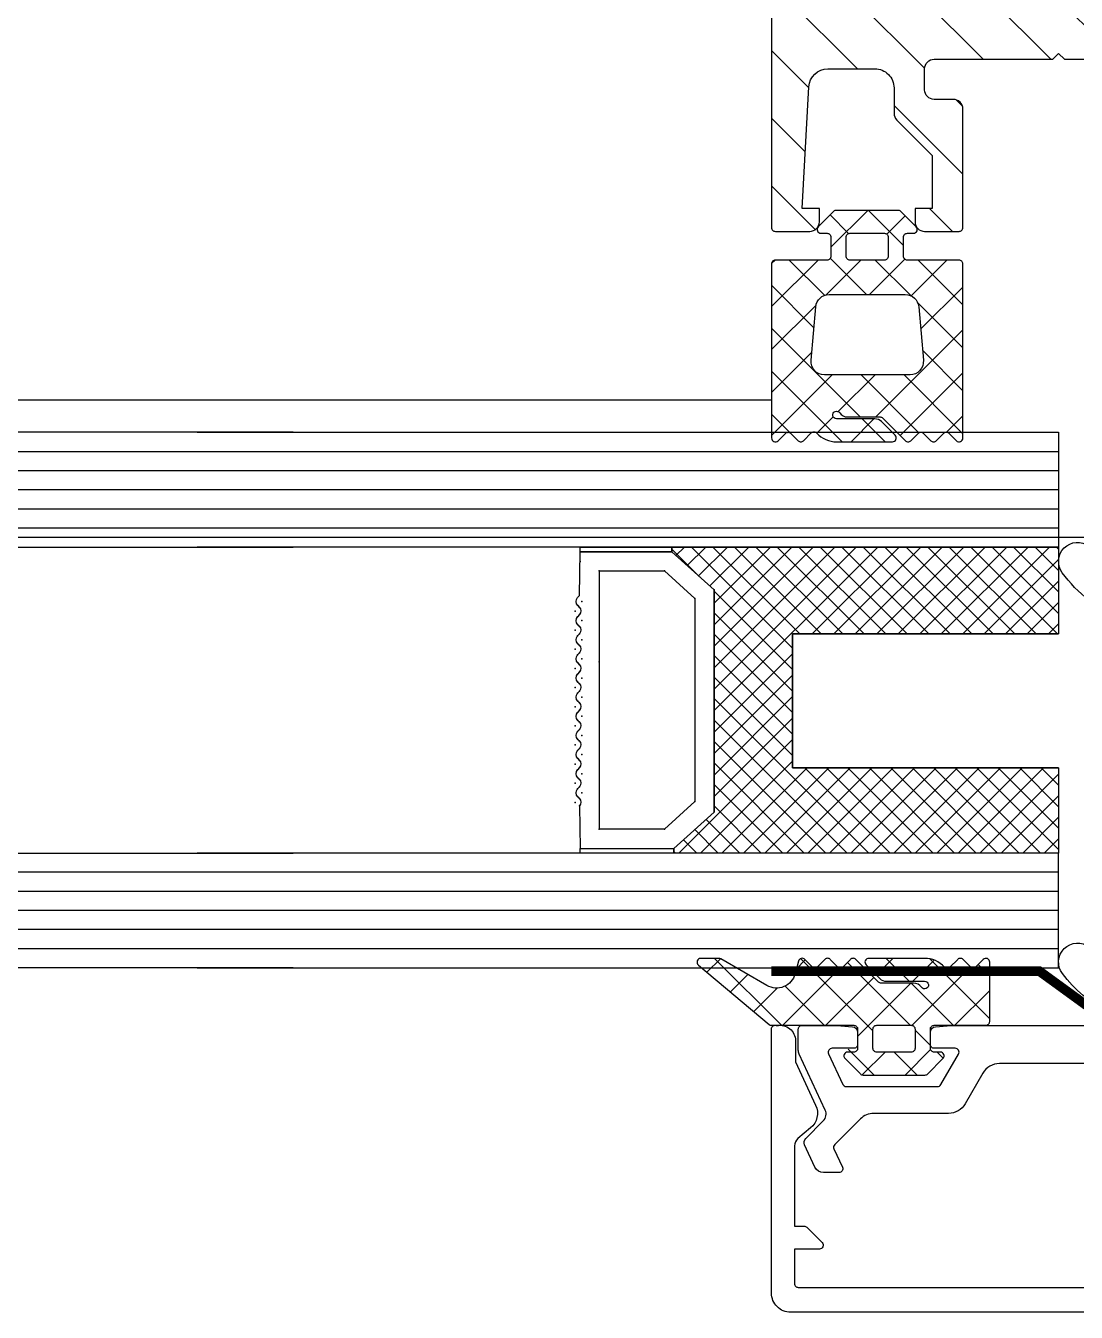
# Model space of a CAD drawing. Header units: inches. Extents: x 21 to 32698, y 13 to 3712.
# Drawn here: x 11317.41 to 11322.89, y 1164.4 to 1171.13 of the extents above; entities that cross this region are included whole.
import ezdxf

# ---------------------------------------------------------------- set-up
doc = ezdxf.new("R2010")
doc.units = ezdxf.units.IN
doc.header["$MEASUREMENT"] = 0
doc.linetypes.add('HIDDEN', pattern=[9.525, 6.35, -3.175])
for name, color, linetype, lineweight in [('Z_MİM_00', 8, 'Continuous', 25), ('Z_MİM_78-köpük', 8, 'Continuous', 25), ('Z_MİM_Aksesuar', 8, 'Continuous', 25), ('Z_MİM_alU-8', 8, 'Continuous', 25), ('Z_MİM_ALUMINIUM', 8, 'Continuous', 25), ('Z_MİM_axis-su yalıtım', 8, 'HIDDEN', 25), ('Z_MİM_fitiller_k', 8, 'Continuous', 25), ('Z_MİM_MYM_CAM', 8, 'Continuous', 25), ('Z_MİM_TR', 8, 'Continuous', 25)]:
    doc.layers.add(name, color=color, linetype=linetype, lineweight=lineweight)

# ---------------------------------------------------------------- blocks, each defined once
blk = doc.blocks.new('klips detay')
at = {"layer": 'Z_MİM_Aksesuar'}
h = blk.add_hatch(dxfattribs=at)
h.set_pattern_fill('ANSI37', color=256, scale=0.25, angle=-90, style=0)
h.set_pattern_definition([(315, (-4779.5639, 8940.09785), (0.56126601, 0.56126601), []), (45, (-4779.5639, 8940.09785), (-0.56126601, 0.56126601), [])])
h.paths.add_polyline_path([(0, -4.456), (0, 0), (-20.104, 0), (-20.104, -0.25), (-18, -2.145), (-18, -13.767), (-20.202, -15.75), (-20.202, -16), (0, -16), (0, -11.456), (-13.838, -11.456), (-13.9, -11.456), (-13.9, -4.456)])
blk.add_line((-25.002, -16), (-20.202, -16))
at = {"linetype": 'Continuous'}
for p in [(-20.587, -1.249), (-19, -2.692), (-19, -13.308), (-19, -13.308), (-18, -13.767), (-18, -13.767), (-25.002, -15.25), (-25.002, -15.25), (-25.002, -16), (-20.202, -16), (-20.202, -16)]:
    blk.add_point(p, dxfattribs=at)
at = {"layer": 'Z_MİM_Aksesuar'}
for p, q in [((-25.024, -2.469), (-25.001, -0.25)), ((-25.001, -0.25), (-20.104, -0.25)), ((-20.104, -0.25), (-18, -2.145)), ((-20.587, -1.249), (-24.013, -1.249)), ((-24.013, -14.751), (-24.013, -1.249)), ((-19, -2.692), (-20.587, -1.249)), ((-18, -2.145), (-18, -13.767)), ((-18, -13.767), (-18, -2.145)), ((-25.024, -3.469), (-25.128, -3.359)), ((-25.123, -2.939), (-25.048, -2.865)), ((-19, -13.308), (-19, -2.692)), ((-25.123, -3.939), (-25.048, -3.865)), ((-25.024, -4.469), (-25.128, -4.359)), ((-25.024, -5.469), (-25.128, -5.359)), ((-25.123, -4.939), (-25.048, -4.865)), ((-25.123, -5.939), (-25.048, -5.865)), ((-25.123, -5.939), (-25.048, -5.865)), ((-25.024, -6.469), (-25.128, -6.359)), ((-25.024, -6.469), (-25.128, -6.359)), ((-25.024, -7.469), (-25.128, -7.359)), ((-25.024, -7.469), (-25.128, -7.359)), ((-25.123, -6.939), (-25.048, -6.865)), ((-25.123, -6.939), (-25.048, -6.865)), ((-25.123, -7.939), (-25.048, -7.865)), ((-25.024, -8.469), (-25.128, -8.359)), ((-25.024, -9.469), (-25.128, -9.359)), ((-25.123, -8.939), (-25.048, -8.865)), ((-25.123, -9.939), (-25.048, -9.865)), ((-25.024, -10.469), (-25.128, -10.359)), ((-25.024, -11.469), (-25.128, -11.359)), ((-25.123, -10.939), (-25.048, -10.865)), ((-25.123, -11.939), (-25.048, -11.865)), ((-25.024, -12.469), (-25.128, -12.359)), ((-25.024, -13.469), (-25.128, -13.359)), ((-25.123, -12.939), (-25.048, -12.865)), ((-20.588, -14.751), (-19, -13.308)), ((-25.024, -13.469), (-25.002, -15.75)), ((-18, -13.767), (-20.202, -15.75)), ((-20.202, -15.75), (-18, -13.767)), ((-24.013, -14.751), (-20.588, -14.751)), ((-25.002, -15.75), (-20.202, -15.75))]:
    blk.add_line(p, q, dxfattribs=at)
for points in [[(0, -4.456), (0, 0), (-20.104, 0), (-20.104, -0.25), (-18, -2.145), (-18, -13.767), (-20.202, -15.75), (-20.202, -16), (0, -16), (0, -11.456), (-13.838, -11.456), (-13.9, -11.456), (-13.9, -4.456), (0, -4.456)], [(0, -4.456), (-13.9, -4.456), (-13.9, -11.456), (0, -11.456)]]:
    blk.add_lwpolyline(points, dxfattribs=at)
for centre, start, end in [((-25.261, -2.653), 314.96385, 37.83131), ((-24.911, -3.152), 134.96385, 223.53987), ((-24.911, -4.152), 134.96385, 223.53987), ((-25.261, -3.653), 314.96385, 37.83131), ((-25.261, -4.653), 314.96385, 37.83131), ((-24.911, -5.152), 134.96385, 223.53987), ((-24.911, -6.152), 134.96385, 223.53987), ((-24.911, -6.152), 134.96385, 223.53987), ((-25.261, -5.653), 314.96385, 37.83131), ((-25.261, -5.653), 314.96385, 37.83131), ((-25.261, -6.653), 314.96385, 37.83131), ((-25.261, -6.653), 314.96385, 37.83131), ((-24.911, -7.152), 134.96385, 223.53987), ((-24.911, -7.152), 134.96385, 223.53987), ((-24.911, -8.152), 134.96385, 223.53987), ((-25.261, -7.653), 314.96385, 37.83131), ((-25.261, -8.653), 314.96385, 37.83131), ((-24.911, -9.152), 134.96385, 223.53987), ((-24.911, -10.152), 134.96385, 223.53987), ((-25.261, -9.653), 314.96385, 37.83131), ((-25.261, -10.653), 314.96385, 37.83131), ((-24.911, -11.152), 134.96385, 223.53987), ((-24.911, -12.152), 134.96385, 223.53987), ((-25.261, -11.653), 314.96385, 37.83131), ((-25.261, -12.653), 314.96385, 37.83131), ((-24.911, -13.152), 134.96385, 223.53987)]:
    blk.add_arc(centre, 0.3, start, end, dxfattribs=at)
for p in [(-24.013, -1.249), (-25.261, -2.653), (-25.261, -2.653), (-25.024, -2.469), (-25.024, -2.469), (-25.128, -3.359), (-25.128, -3.359), (-25.123, -2.939), (-25.123, -2.939), (-25.048, -2.865), (-25.048, -2.865), (-24.911, -3.152), (-24.911, -3.152), (-25.261, -3.653), (-25.261, -3.653), (-25.123, -3.939), (-25.123, -3.939), (-25.048, -3.865), (-25.048, -3.865), (-25.024, -3.469), (-25.024, -3.469), (-25.261, -4.653), (-25.261, -4.653), (-25.128, -4.359), (-25.128, -4.359), (-25.024, -4.469), (-25.024, -4.469), (-24.911, -4.152), (-24.911, -4.152), (-25.128, -5.359), (-25.128, -5.359), (-25.123, -4.939), (-25.123, -4.939), (-25.048, -4.865), (-25.048, -4.865), (-24.911, -5.152), (-24.911, -5.152), (-24.911, -5.152), (-24.911, -5.152), (-25.261, -5.653), (-25.261, -5.653), (-25.261, -5.653), (-25.261, -5.653), (-25.261, -5.653), (-25.261, -5.653), (-25.261, -5.653), (-25.123, -5.939), (-25.123, -5.939), (-25.123, -5.939), (-25.048, -5.865), (-25.048, -5.865), (-25.048, -5.865), (-25.024, -5.469), (-25.024, -5.469), (-25.024, -5.469), (-25.261, -6.653), (-25.261, -6.653), (-25.261, -6.653), (-25.261, -6.653), (-25.261, -6.653), (-25.261, -6.653), (-25.261, -6.653), (-25.128, -6.359), (-25.128, -6.359), (-25.128, -6.359), (-25.024, -6.469), (-25.024, -6.469), (-25.024, -6.469), (-24.911, -6.152), (-24.911, -6.152), (-24.911, -6.152), (-24.911, -6.152), (-24.911, -6.152), (-24.911, -6.152), (-24.911, -6.152), (-25.128, -7.359), (-25.128, -7.359), (-25.128, -7.359), (-25.123, -6.939), (-25.123, -6.939), (-25.123, -6.939), (-25.048, -6.865), (-25.048, -6.865), (-25.048, -6.865), (-24.911, -7.152), (-24.911, -7.152), (-24.911, -7.152), (-24.911, -7.152), (-24.911, -7.152), (-24.911, -7.152), (-24.911, -7.152), (-25.261, -7.653), (-25.261, -7.653), (-25.261, -7.653), (-25.261, -7.653), (-25.123, -7.939), (-25.123, -7.939), (-25.048, -7.865), (-25.048, -7.865), (-25.024, -7.469), (-25.024, -7.469), (-25.024, -7.469), (-25.261, -8.653), (-25.261, -8.653), (-25.261, -8.653), (-25.261, -8.653), (-25.128, -8.359), (-25.128, -8.359), (-25.024, -8.469), (-25.024, -8.469), (-24.911, -8.152), (-24.911, -8.152), (-24.911, -8.152), (-24.911, -8.152), (-25.128, -9.359), (-25.128, -9.359), (-25.123, -8.939), (-25.123, -8.939), (-25.048, -8.865), (-25.048, -8.865), (-24.911, -9.152), (-24.911, -9.152), (-24.911, -9.152), (-24.911, -9.152), (-25.261, -9.653), (-25.261, -9.653), (-25.123, -9.939), (-25.123, -9.939), (-25.048, -9.865), (-25.048, -9.865), (-25.024, -9.469), (-25.024, -9.469), (-24.013, -10), (-25.261, -10.653), (-25.261, -10.653), (-25.261, -10.653), (-25.261, -10.653), (-25.128, -10.359), (-25.128, -10.359), (-25.024, -10.469), (-25.024, -10.469), (-24.911, -10.152), (-24.911, -10.152), (-24.911, -10.152), (-24.911, -10.152), (-25.128, -11.359), (-25.128, -11.359), (-25.123, -10.939), (-25.123, -10.939), (-25.048, -10.865), (-25.048, -10.865), (-24.911, -11.152), (-24.911, -11.152), (-24.911, -11.152), (-24.911, -11.152), (-24.911, -11.152), (-24.911, -11.152), (-24.911, -11.152), (-24.911, -11.152), (-25.261, -11.653), (-25.261, -11.653), (-25.261, -11.653), (-25.261, -11.653), (-25.123, -11.939), (-25.123, -11.939), (-25.048, -11.865), (-25.048, -11.865), (-25.024, -11.469), (-25.024, -11.469), (-25.261, -12.653), (-25.261, -12.653), (-25.261, -12.653), (-25.261, -12.653), (-25.128, -12.359), (-25.128, -12.359), (-25.024, -12.469), (-25.024, -12.469), (-24.911, -12.152), (-24.911, -12.152), (-24.911, -12.152), (-24.911, -12.152), (-24.911, -12.152), (-24.911, -12.152), (-24.911, -12.152), (-24.911, -12.152), (-25.123, -12.939), (-25.123, -12.939), (-25.048, -12.865), (-25.048, -12.865), (-24.911, -13.152), (-24.911, -13.152), (-24.911, -13.152), (-24.911, -13.152), (-24.013, -14.751), (-20.588, -14.751)]:
    blk.add_point(p, dxfattribs=at)
at = {"layer": 'Z_MİM_ALUMINIUM'}
for p, q in [((-20.104, 0), (-25.001, 0)), ((-25.001, 0), (-25.001, -0.25)), ((-20.104, -0.25), (-20.104, 0)), ((-25.001, -0.25), (-20.104, -0.25)), ((-20.202, -15.75), (-25.002, -15.75)), ((-25.002, -15.75), (-25.002, -16)), ((-20.202, -16), (-20.202, -15.75))]:
    blk.add_line(p, q, dxfattribs=at)
blk = doc.blocks.new('D09056')
at = {"layer": 'Z_MİM_78-köpük'}
blk.add_lwpolyline([(6, -9.143, -0.314914), (6.657, -8.204, 0.149332), (9.81, -5.822, 0.850698), (8.418, -4.422, -0.156616), (5.062, -5.5), (5, -5.5), (5, -5.509), (1.8, -5.509), (1.8, -1.16), (0.625, -0.219, 0.351086), (-0.625, -0.219), (-1.8, -1.16), (-1.8, -5.509), (-5, -5.509), (-5.062, -5.5, -0.156616), (-8.418, -4.422, 0.850698), (-9.81, -5.822, 0.149332), (-6.657, -8.204, -0.314914), (-6, -9.143), (-6, -25.073, -0.555494), (-7.442, -25.97, -0.047351), (-8.397, -25.381, 0.866334), (-9.803, -26.775, 0.237484), (-4.371, -29.509), (4.371, -29.509, 0.237484), (9.803, -26.775, 0.866334), (8.397, -25.381, -0.047351), (7.442, -25.97, -0.555494), (6, -25.073)], format="xyb", close=True, dxfattribs=at)
blk = doc.blocks.new('köşe')
at = {"layer": 'Z_MİM_alU-8'}
h = blk.add_hatch(dxfattribs=at)
h.set_pattern_fill('ANSI31', color=256, scale=20, style=0)
h.set_pattern_definition([(45, (-1184.6555, 231.5106), (-1.767767, 1.767767), [])])
h.paths.add_polyline_path([(30, -0.2, 0.414214), (29.8, 0), (-19.8, 0, 0.414214), (-20, -0.2), (-20, -189.8, 0.414214), (-19.8, -190), (-18.001, -190, 0.414214), (-17.501, -189.5), (-17.501, -188.8), (-18.401, -188.8), (-18.053, -182.445, -0.39827), (-17.054, -181.5), (-14.601, -181.5, -0.414214), (-13.601, -182.5), (-13.601, -183.828, 0.198912), (-13.454, -184.182), (-11.601, -186.036), (-11.601, -188.8), (-12.501, -188.8), (-12.501, -189.5, 0.414214), (-12.001, -190), (-10.201, -190, 0.414214), (-10.001, -189.8), (-10.001, -183.6, 0.414214), (-10.501, -183.1), (-11.501, -183.1, -0.414214), (-12.001, -182.6), (-12.001, -181.5, -0.414214), (-11.501, -181), (-9.001, -181), (-5.301, -181), (-5.001, -180.7), (-4.701, -181), (-1.001, -181, -0.414214), (-0.001, -182), (-0.001, -195.7, -0.666667), (-0.001, -196.3, -1), (-0.001, -196.7), (-0.001, -205.8, 0.414214), (0.199, -206), (2.799, -206, 0.414214), (2.999, -205.8), (2.999, -204.7, 0.414214), (2.699, -204.4), (1.999, -204.4), (1.999, -198), (4.499, -198), (5, -197.5), (5.5, -198), (8, -198), (8, -204.4), (7.3, -204.4, 0.414214), (7, -204.7), (7, -205.8, 0.414214), (7.2, -206), (9.8, -206, 0.414214), (10, -205.8), (10, -196.7, -0.666667), (10, -196.1, -1), (10, -195.7), (10, -182, -0.414214), (11, -181), (14.7, -181), (15, -180.7), (15.3, -181), (19, -181), (21.5, -181, -0.414214), (22, -181.5), (22, -182.6, -0.414214), (21.5, -183.1), (20.5, -183.1, 0.414214), (20, -183.6), (20, -189.8, 0.414214), (20.2, -190), (22, -190, 0.414214), (22.5, -189.5), (22.5, -188.8), (21.6, -188.8), (21.6, -186.036), (23.454, -184.182, 0.198912), (23.6, -183.828), (23.6, -182.5, -0.414214), (24.6, -181.5), (27.053, -181.5, -0.39827), (28.052, -182.445), (28.4, -188.8), (27.5, -188.8), (27.5, -189.5, 0.414214), (28, -190), (29.8, -190, 0.414214), (30, -189.8)])
h.paths.add_polyline_path([(28, -5), (28, -177), (5, -177), (-18, -177), (-18, -5)], flags=16)
h.paths.add_polyline_path([(7, -181.5, -0.414214), (8, -182.5), (8, -193.5, -0.414214), (7, -194.5), (5, -194.5), (3, -194.5, -0.414214), (2, -193.5), (2, -182.5, -0.414214), (3, -181.5), (5, -181.5)], flags=16)
h.paths.add_polyline_path([(-1.38, -13.557), (-1.38, -9.879), (-7.315, -9.879), (-7.315, -13.557)], flags=8)
h.paths.add_polyline_path([(14.128, -172.011), (14.128, -168.333), (8.193, -168.333), (8.193, -172.011)], flags=8)
h.paths.add_polyline_path([(17.924, -30.075), (22.01, -30.075), (22.01, -23.48), (17.924, -23.48)], flags=8)
h.paths.add_polyline_path([(-12.941, -86.653), (22.162, -86.653), (22.162, -80.883), (-12.941, -80.883)], flags=8)
h.paths.add_polyline_path([(15.115, -94.988), (17.669, -94.988), (17.669, -90.867), (15.115, -90.867)], flags=8)
h.paths.add_polyline_path([(-8.509, -96.761), (15.718, -96.761), (15.718, -90.991), (-8.509, -90.991)], flags=8)
h.paths.add_polyline_path([(15.916, -90.757), (18.47, -90.757), (18.47, -86.636), (15.916, -86.636)], flags=8)
h.paths.add_polyline_path([(-7.869, -81.996), (16.502, -81.996), (16.502, -73.754), (-7.869, -73.754)], flags=8)
h.paths.add_polyline_path([(-10.093, -92.061), (16.311, -92.061), (16.311, -86.291), (-10.093, -86.291)], flags=8)
at = {"layer": 'Z_MİM_fitiller_k'}
h = blk.add_hatch(dxfattribs=at)
h.set_pattern_fill('ANSI37', color=256, scale=0.5)
h.set_pattern_definition([(45, (4.9996, -71.5), (-1.122532, 1.122532), []), (135, (4.9996, -71.5), (-1.122532, -1.122532), [])])
h.paths.add_polyline_path([(27.1, -191.5, -0.414214), (26.9, -191.3), (26.9, -190.3, -0.414214), (27.1, -190.1), (27.417, -190.1, 0.668179), (27.558, -189.759), (26.758, -188.959, 0.198912), (26.617, -188.9), (23.382, -188.9, 0.198912), (23.241, -188.959), (22.441, -189.759, 1.274187), (22.775, -190.143, -0.627364), (23.1, -190.3), (23.1, -191.3, -0.414214), (22.9, -191.5), (20.2, -191.5, 0.414214), (20, -191.7), (20, -200.8, 0.668179), (20.341, -200.941), (20.724, -200.559, -0.414214), (21.007, -200.559), (21.39, -200.941, 0.414214), (21.672, -200.941), (22.055, -200.559, -0.414214), (22.338, -200.559), (22.721, -200.941, 0.414214), (23.004, -200.941), (24.245, -199.7), (26.025, -199.7, 0.245393), (26.435, -199.486, -1.650385), (26.6, -199.8), (24.607, -199.8, 0.198912), (24.253, -199.946), (23.541, -200.659, 0.668179), (23.682, -201), (26.6, -201, 0.210768), (27.634, -200.544, -0.427607), (27.923, -200.537), (28.327, -200.941, 0.414214), (28.61, -200.941), (28.993, -200.559, -0.414214), (29.275, -200.559), (29.658, -200.941, 0.668179), (30, -200.8), (30, -191.7, 0.414214), (29.8, -191.5)])
h.paths.add_polyline_path([(27.688, -193.939), (27.933, -196.739, -0.440011), (27.236, -197.5), (22.764, -197.5, -0.440011), (22.066, -196.739), (22.311, -193.939, -0.388879), (23.008, -193.3), (26.991, -193.3, -0.388879)], flags=16)
h.paths.add_polyline_path([(25.9, -191.5, 0.414214), (26.1, -191.3), (26.1, -190.3, 0.414214), (25.9, -190.1), (24.1, -190.1, 0.414214), (23.9, -190.3), (23.9, -191.3, 0.414214), (24.1, -191.5)], flags=17)
h.paths.add_polyline_path([(26.544, -228.441, -0.414214), (26.261, -228.441), (25.878, -228.058, 0.414214), (25.595, -228.058), (24.354, -229.3), (22.574, -229.3, 0.245393), (22.164, -229.514, -1.650385), (22, -229.2), (23.993, -229.2, 0.198912), (24.346, -229.053), (25.058, -228.341, 0.668179), (24.917, -228), (22, -228, 0.210768), (20.966, -228.456, -0.427607), (20.677, -228.463), (20.272, -228.058, 0.414214), (19.99, -228.058), (19.607, -228.441, -0.414214), (19.324, -228.441), (18.941, -228.058, 0.668179), (18.6, -228.2), (18.6, -231.3, 0.414214), (18.8, -231.5), (21.5, -231.5, -0.414214), (21.7, -231.7), (21.7, -232.7, -0.414214), (21.5, -232.9), (21.182, -232.9, 0.668179), (21.041, -233.241), (21.841, -234.041, 0.198912), (21.982, -234.1), (25.217, -234.1, 0.198912), (25.358, -234.041), (26.158, -233.241, 1.274187), (25.824, -232.857, -0.627364), (25.5, -232.7), (25.5, -231.7, -0.414214), (25.7, -231.5), (29.998, -231.5, 0.176327), (30.127, -231.453), (33.821, -228.353, 0.700208), (33.693, -228), (32.755, -228, 0.131652), (32.655, -228.027), (30.237, -229.422, -0.493145), (28.772, -228.815), (28.593, -228.148, 0.57735), (28.258, -228.058), (27.875, -228.441, -0.414214), (27.593, -228.441), (27.21, -228.058, 0.414214), (26.927, -228.058)])
h.paths.add_polyline_path([(24.7, -231.7), (24.7, -232.7, -0.414214), (24.5, -232.9), (22.7, -232.9, -0.414214), (22.5, -232.7), (22.5, -231.7, -0.414214), (22.7, -231.5), (24.5, -231.5, -0.414214)], flags=16)
at = {"layer": 'Z_MİM_alU-8'}
blk.add_lwpolyline([(30, -0.2), (30, -189.8, -0.414214), (29.8, -190), (28, -190, -0.414214), (27.5, -189.5), (27.5, -188.8), (28.4, -188.8), (28.052, -182.445, 0.39827), (27.053, -181.5), (24.6, -181.5, 0.414214), (23.6, -182.5), (23.6, -183.828, -0.198912), (23.454, -184.182), (21.6, -186.036), (21.6, -188.8), (22.5, -188.8), (22.5, -189.5, -0.414214), (22, -190), (20.2, -190, -0.414214), (20, -189.8), (20, -183.6, -0.414214), (20.5, -183.1), (21.5, -183.1, 0.414214), (22, -182.6), (22, -181.5, 0.414214), (21.5, -181), (19, -181), (15.3, -181), (15, -180.7), (14.7, -181), (11, -181, 0.414214)], format="xyb", dxfattribs=at)
at = {"layer": 'Z_MİM_ALUMINIUM'}
for points in [[(-19, -246.5), (29, -246.5, 0.414214), (30, -245.5), (30, -231.7, 0.544797), (29.717, -231.518, 0.47748), (28.75, -232.3), (28.75, -233.411), (27.693, -235.676, 0.339454), (27.957, -236.865), (28.621, -237.422, -0.221695), (28.8, -237.805), (28.8, -242), (28.3, -242, 0.198912), (28.158, -242.059), (27.358, -242.859, 0.668179), (27.5, -243.2), (28.8, -243.2), (28.8, -245, -0.414214), (28.6, -245.2), (-18.6, -245.2, -0.414214)], [(10.938, -233.503), (18.09, -233.503, -0.267949), (18.956, -234.003), (19.88, -235.603, 0.267949), (20.746, -236.103), (24.651, -236.103, -0.198912), (25.358, -236.396), (26.698, -237.736, -0.315299), (26.738, -237.962), (26.292, -238.918, 0.548619), (26.473, -239.203), (27.275, -239.203, 0.291473), (27.729, -238.914), (28.272, -237.749, 0.315299), (28.212, -237.411), (27.294, -236.493, -0.315299), (27.194, -235.928), (28.553, -233.014, 0.109518), (28.6, -232.803), (28.6, -231.703, 0.414214), (28.4, -231.503), (26.6, -231.503, 0.02182), (26.582, -231.503), (25.773, -231.574, 0.388879), (25.5, -231.873), (25.5, -232.503, 0.414214), (25.7, -232.703), (26.839, -232.703, -0.548619), (27.021, -232.987), (26.274, -234.587, -0.291473), (26.093, -234.703), (21.323, -234.703, -0.267949), (21.15, -234.603), (20.226, -233.003, -0.57735), (20.4, -232.703), (21.5, -232.703, 0.414214), (21.7, -232.503), (21.7, -231.873, 0.388879), (21.426, -231.574), (20.617, -231.503, 0.02182), (20.6, -231.503), (7.2, -231.503, 0.57735)]]:
    blk.add_lwpolyline(points, format="xyb", dxfattribs=at)
at = {"layer": 'Z_MİM_axis-su yalıtım', "ltscale": 25, "const_width": 0.5, "elevation": -0.016}
blk.add_lwpolyline([(-20.005, -228.674), (-6, -228.674), (-2.305, -231.36), (3.375, -231.36), (4.375, -230.56, -0.350813), (5.624, -230.56), (6.624, -231.36), (12.304, -231.36), (16, -228.674), (30.004, -228.674)], format="xyb", dxfattribs=at)
at = {"layer": 'Z_MİM_fitiller_k', "linetype": 'Continuous', "flags": 128}
for points in [[(20, -200.8), (20, -191.7, -0.414214), (20.2, -191.5), (22.9, -191.5, 0.414214), (23.1, -191.3), (23.1, -190.3, 0.414214), (22.9, -190.1), (22.582, -190.1, -0.668179), (22.441, -189.759), (23.241, -188.959, -0.198912), (23.382, -188.9), (26.617, -188.9, -0.198912), (26.758, -188.959), (27.558, -189.759, -0.668179), (27.417, -190.1), (27.1, -190.1, 0.414214), (26.9, -190.3), (26.9, -191.3, 0.414214), (27.1, -191.5), (29.8, -191.5, -0.414214), (30, -191.7), (30, -200.8, -0.668179), (29.658, -200.941), (29.275, -200.559, 0.414214), (28.993, -200.559), (28.61, -200.941, -0.414214), (28.327, -200.941), (27.923, -200.537, 0.427607), (27.634, -200.544, -0.210768), (26.6, -201), (23.682, -201, -0.668179), (23.541, -200.659), (24.253, -199.946, -0.198912), (24.607, -199.8), (26.6, -199.8, 1.650385), (26.435, -199.486, -0.245393), (26.025, -199.7), (24.328, -199.7, 0.198912), (24.187, -199.759), (23.004, -200.941, -0.414214), (22.721, -200.941), (22.338, -200.559, 0.414214), (22.055, -200.559), (21.672, -200.941, -0.414214), (21.39, -200.941), (21.007, -200.559, 0.414214), (20.724, -200.559), (20.341, -200.941, -0.668179)], [(26.1, -190.3, 0.414214), (25.9, -190.1), (24.1, -190.1, 0.414214), (23.9, -190.3), (23.9, -191.3, 0.414214), (24.1, -191.5), (25.9, -191.5, 0.414214), (26.1, -191.3)], [(27.933, -196.739), (27.688, -193.939, 0.388879), (26.991, -193.3), (23.008, -193.3, 0.388879), (22.311, -193.939), (22.066, -196.739, 0.440011), (22.764, -197.5), (27.236, -197.5, 0.440011)], [(28.772, -228.815, 0.493145), (30.237, -229.422), (32.655, -228.027, -0.131652), (32.755, -228), (33.693, -228, -0.700208), (33.821, -228.353), (30.127, -231.453, -0.176327), (29.998, -231.5), (25.7, -231.5, 0.414214), (25.5, -231.7), (25.5, -232.7, 0.414214), (25.7, -232.9), (26.017, -232.9, -0.668179), (26.158, -233.241), (25.358, -234.041, -0.198912), (25.217, -234.1), (21.982, -234.1, -0.198912), (21.841, -234.041), (21.041, -233.241, -0.668179), (21.182, -232.9), (21.5, -232.9, 0.414214), (21.7, -232.7), (21.7, -231.7, 0.414214), (21.5, -231.5), (18.8, -231.5, -0.414214), (18.6, -231.3), (18.6, -228.2, -0.668179), (18.941, -228.058), (19.324, -228.441, 0.414214), (19.607, -228.441), (19.99, -228.058, -0.414214), (20.272, -228.058), (20.677, -228.463, 0.427607), (20.966, -228.456, -0.210768), (22, -228), (24.917, -228, -0.668179), (25.058, -228.341), (24.346, -229.053, -0.198912), (23.993, -229.2), (22, -229.2, 1.650385), (22.164, -229.514, -0.245393), (22.574, -229.3), (24.271, -229.3, 0.198912), (24.413, -229.241), (25.595, -228.058, -0.414214), (25.878, -228.058), (26.261, -228.441, 0.414214), (26.544, -228.441), (26.927, -228.058, -0.414214), (27.21, -228.058), (27.593, -228.441, 0.414214), (27.875, -228.441), (28.258, -228.058, -0.57735), (28.593, -228.148)], [(22.5, -232.7, 0.414214), (22.7, -232.9), (24.5, -232.9, 0.414214), (24.7, -232.7), (24.7, -231.7, 0.414214), (24.5, -231.5), (22.7, -231.5, 0.414214), (22.5, -231.7)]]:
    blk.add_lwpolyline(points, format="xyb", close=True, dxfattribs=at)
at = {"layer": 'Z_MİM_MYM_CAM'}
for p, q in [((15, -200.5, -0.016), (15, -206.5, -0.016)), ((60, -200.5, -0.016), (15, -200.5, -0.016)), ((60, -201.5, -0.016), (15, -201.5, -0.016)), ((60, -202.5, -0.016), (15, -202.5, -0.016)), ((60, -203.5, -0.016), (15, -203.5, -0.016)), ((60, -204.5, -0.016), (15, -204.5, -0.016)), ((60, -205.5, -0.016), (15, -205.5, -0.016)), ((15, -206.5, -0.016), (60, -206.5, -0.016)), ((15, -228.5, -0.016), (15, -222.5, -0.016)), ((15, -222.5, -0.016), (60, -222.5, -0.016)), ((15, -223.5, -0.016), (60, -223.5, -0.016)), ((15, -224.5, -0.016), (60, -224.5, -0.016)), ((15, -225.5, -0.016), (60, -225.5, -0.016)), ((15, -226.5, -0.016), (60, -226.5, -0.016)), ((15, -227.5, -0.016), (60, -227.5, -0.016)), ((60, -228.5, -0.016), (15, -228.5, -0.016))]:
    blk.add_line(p, q, dxfattribs=at)
at = {"rotation": 180}
blk.add_blockref('klips detay', (15, -222.5, -0.016), dxfattribs=at)
at = {"layer": 'Z_MİM_TR'}
blk.add_blockref('D09056', (5, -202.02, -0.016), dxfattribs=at)
blk = doc.blocks.new('A$C08B359C0')
blk.add_lwpolyline([(8.0249, -183.8704), (-658.0243, -183.8704)])
at = {"layer": 'Z_MİM_MYM_CAM'}
for p, q in [((4.5449, -183.1534), (-96.1829, -183.1359)), ((2.0449, -183.3204, -0.0016), (-88.5764, -183.3181, -0.0033)), ((-88.5764, -183.4181, -0.0033), (2.0449, -183.4204, -0.0016)), ((-88.5764, -183.5181, -0.0033), (2.0449, -183.5204, -0.0016)), ((-88.5764, -183.6181, -0.0033), (2.0449, -183.6204, -0.0016)), ((-88.5764, -183.7181, -0.0033), (2.0449, -183.7204, -0.0016)), ((-88.5764, -183.8181, -0.0033), (2.0449, -183.8204, -0.0016)), ((-88.5764, -183.9181, -0.0033), (2.0449, -183.9204, -0.0016)), ((-88.5764, -185.5181, -0.0033), (2.0449, -185.5204, -0.0016)), ((2.0449, -185.6204, -0.0016), (-88.5764, -185.6181, -0.0033)), ((2.0449, -185.7204, -0.0016), (-88.5764, -185.7181, -0.0033)), ((2.0449, -185.8204, -0.0016), (-88.5764, -185.8181, -0.0033)), ((2.0449, -185.9204, -0.0016), (-88.5764, -185.9181, -0.0033)), ((2.0449, -186.0204, -0.0016), (-88.5764, -186.0181, -0.0033)), ((2.0449, -186.1204, -0.0016), (-88.5764, -186.1181, -0.0033))]:
    blk.add_line(p, q, dxfattribs=at)
at = {"xscale": -0.1, "yscale": 0.1, "zscale": 0.1}
blk.add_blockref('köşe', (7.5448, -163.2704), dxfattribs=at)

msp = doc.modelspace()

# ---------------------------------------------------------------- block references
at = {"layer": 'Z_MİM_00'}
msp.add_blockref('A$C08B359C0', (11316.7574, 1352.3205), dxfattribs=at)

doc.saveas('drawing.dxf')
